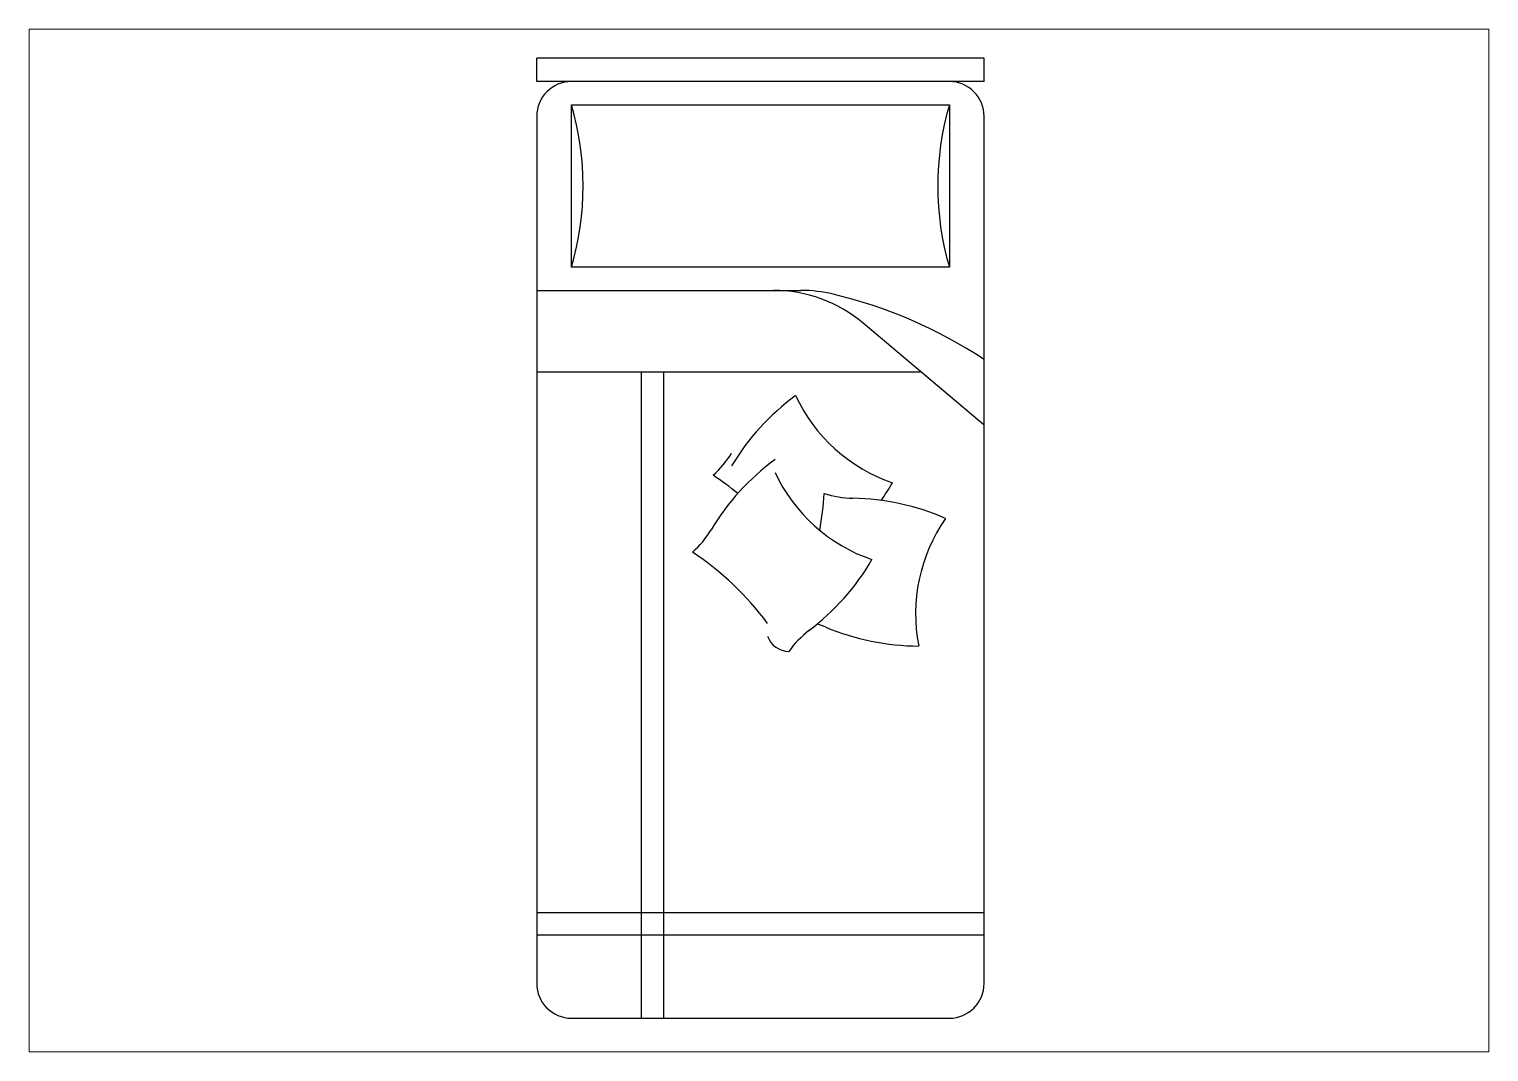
# Paper-space layout 'Layout1' of a CAD drawing. Header units: inches. Extents: x 1.14 to 10.3, y 0.8 to 7.21.
# The model-space entities are those that its viewports show. They can reach past a viewport. Long polylines and large blocks are cut down to what shows.
import ezdxf

# ---------------------------------------------------------------- set-up
doc = ezdxf.new("R2010")
doc.units = ezdxf.units.IN
doc.header["$MEASUREMENT"] = 0
doc.layers.add('www.dwgautocad.com', color=7, linetype='CONTINUOUS')

msp = doc.modelspace()

# ---------------------------------------------------------------- linework, layer by layer
at = {"layer": 'www.dwgautocad.com'}
for p, q in [((1162.9903, 1701.6638, -0.1051), (1162.9903, 1701.7134, -0.1051)), ((1163.9458, 1701.7134, -0.1051), (1162.9903, 1701.7134, -0.1051)), ((1163.9458, 1701.6638, -0.1051), (1163.9458, 1701.7134, -0.1051)), ((1163.9458, 1701.6638, -0.1051), (1162.9903, 1701.6638, -0.1051)), ((1163.0646, 1701.2673, -0.1051), (1163.0646, 1701.6142, -0.1051)), ((1163.0646, 1701.6142, -0.1051), (1163.8715, 1701.6142, -0.1051)), ((1163.8715, 1701.6142, -0.1051), (1163.8715, 1701.2673, -0.1051)), ((1162.9903, 1701.5894, -0.1051), (1162.9903, 1699.7381, -0.1051)), ((1163.9458, 1699.7381, -0.1051), (1163.9458, 1701.5894, -0.1051)), ((1163.8715, 1701.2673, -0.1051), (1163.0646, 1701.2673, -0.1051)), ((1162.9903, 1701.2177, -0.1051), (1163.5546, 1701.2177, -0.1051)), ((1163.9458, 1700.93, -0.1051), (1163.6872, 1701.1478, -0.1051)), ((1162.9903, 1701.0443, -0.1051), (1163.8095, 1701.0443, -0.1051)), ((1163.2132, 1701.0443, -0.1051), (1163.2132, 1699.6638, -0.1051)), ((1163.2609, 1701.0443, -0.1051), (1163.2609, 1699.6638, -0.1051)), ((1162.9903, 1699.8898, -0.1051), (1163.9458, 1699.8898, -0.1051)), ((1162.9903, 1699.842, -0.1051), (1163.9458, 1699.842, -0.1051)), ((1163.0646, 1699.6638, -0.1051), (1163.8715, 1699.6638, -0.1051))]:
    msp.add_line(p, q, dxfattribs=at)
for centre, radius, start, end in [((1163.0646, 1701.5894, -0.1051), 0.0743, 90, 180), ((1163.8715, 1701.5894, -0.1051), 0.0743, 0, 90), ((1162.4699, 1701.4408, -0.1051), 0.6195, 343.7398, 16.2602), ((1164.4662, 1701.4408, -0.1051), 0.6195, 163.7398, 196.2602), ((1163.4957, 1700.9204, -0.1051), 0.2974, 49.8941, 90), ((1163.5546, 1700.9204, -0.1051), 0.2974, 76.6072, 90), ((1163.3899, 1700.2286, -0.1051), 1.0085, 56.5499, 76.6072), ((1163.8476, 1700.5785, -0.1051), 0.5145, 126.283, 149.0267), ((1163.8648, 1701.1429, -0.1051), 0.3548, 204.9511, 251.1486), ((1163.8037, 1700.4418, -0.1051), 0.5145, 126.283, 149.0267), ((1163.2339, 1700.9742, -0.1051), 0.2013, 311.418, 329.0267), ((1163.0123, 1700.29, -0.1051), 0.6405, 50.4953, 56.3647), ((1163.8209, 1700.9788, -0.1051), 0.3548, 204.9511, 251.1486), ((1162.9652, 1700.8242, -0.1051), 0.6405, 349.3235, 356.4383), ((1163.6684, 1700.9753, -0.1051), 0.2013, 251.4916, 269.1003), ((1163.3054, 1701.0659, -0.1051), 0.5145, 324.8277, 329.8168), ((1163.6571, 1700.2596, -0.1051), 0.5145, 66.3566, 89.1003), ((1164.1541, 1700.5276, -0.1051), 0.3548, 145.0248, 191.2222), ((1163.19, 1700.8101, -0.1051), 0.2013, 311.418, 329.0267), ((1162.9683, 1700.1259, -0.1051), 0.6405, 36.4664, 56.3647), ((1163.2615, 1700.9018, -0.1051), 0.5145, 307.073, 329.8168), ((1163.5292, 1700.3134, -0.1051), 0.2013, 67.1466, 72.5316), ((1163.5289, 1700.4951, -0.1051), 0.0481, 199.2634, 269.8756), ((1163.693, 1700.3307, -0.1051), 0.2013, 127.073, 144.6817), ((1163.8072, 1700.973, -0.1051), 0.5145, 247.1466, 269.8904), ((1163.0646, 1699.7381, -0.1051), 0.0743, 180, 270), ((1163.8715, 1699.7381, -0.1051), 0.0743, 270, 0)]:
    msp.add_arc(centre, radius, start, end, dxfattribs=at)

psp = doc.layouts.get("Layout1")

# ---------------------------------------------------------------- viewports
at = {"layer": 'www.dwgautocad.com', "view_target_point": (1220.3683, 1692.4834)}
psp.add_viewport(center=(5.7217, 4.0083), size=(9.1547, 6.413333), view_center_point=(-56.9033, 8.2004), view_height=2.183571, dxfattribs=at)

doc.saveas('drawing.dxf')
